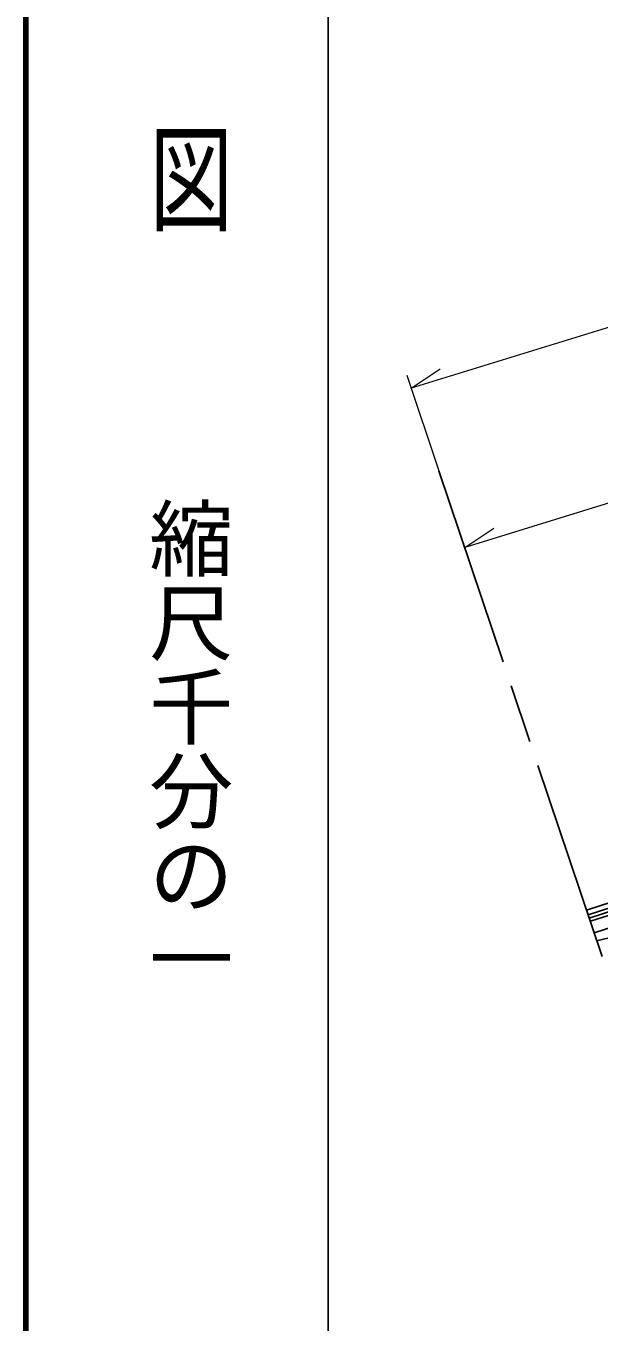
# Model space of a CAD drawing. Units: millimetres at full size, sheet at 1:1000; details may follow other scales. Extents: x 40000 to 680000, y 20000 to 380000.
# Drawn here: x 40000 to 74117, y 241870 to 319008 of the extents above; entities that cross this region are included whole.
import ezdxf
from ezdxf.enums import TextEntityAlignment as Align

# ---------------------------------------------------------------- set-up
doc = ezdxf.new("R2010")
doc.units = ezdxf.units.MM
doc.header["$LTSCALE"] = 1000
doc.linetypes.add('CHAIN', pattern=[18.5, 12, -1.5, 3.5, -1.5])
for name, color, linetype, lineweight in [('M-BGD', 7, 'Continuous', 25), ('M-BMK-OTRS', 5, 'CHAIN', 25), ('M-STR-HTXT', 7, 'Continuous', 13), ('M-TTL', 2, 'Continuous', 140), ('M-TTL-BAND', 7, 'Continuous', 25)]:
    doc.layers.add(name, color=color, linetype=linetype, lineweight=lineweight)
doc.styles.add('@ＭＳ ゴシック', font='')
doc.styles.get('@ＭＳ ゴシック').set_extended_font_data('@MS Gothic')

msp = doc.modelspace()

# ---------------------------------------------------------------- linework, layer by layer
at = {"layer": 'M-BGD'}
msp.add_line((73599, 265723), (84014, 269072), dxfattribs=at)
for points in [[(73829, 265041), (84345, 268422), (92113, 281232), (97568, 290268)], [(73376, 266387), (82245, 269264), (82897, 269486)], [(73472, 266103), (82340, 268980), (82994, 269202), (82897, 269486)], [(82994, 269202), (82998, 269030), (82397, 268789), (73535, 265914)], [(84345, 268422), (83937, 267046), (78024, 265550), (73993, 264553)]]:
    msp.add_lwpolyline(points, dxfattribs=at)
at = {"layer": 'M-BMK-OTRS'}
msp.add_line((64582, 292537), (77332, 254624), dxfattribs=at)
at = {"layer": 'M-STR-HTXT'}
for p, q in [((136908, 320277), (62931, 297445)), ((120862, 304860), (66120, 287964)), ((62931, 297445), (64665, 298608)), ((62669, 298224), (64582, 292537)), ((66120, 287964), (67854, 289127))]:
    msp.add_line(p, q, dxfattribs=at)
at = {"layer": 'M-TTL'}
msp.add_line((40000, 380000), (40000, 20000), dxfattribs=at)
at = {"layer": 'M-TTL-BAND'}
msp.add_line((58000, 370000), (58000, 20000), dxfattribs=at)

# ---------------------------------------------------------------- texts
at = {"layer": 'M-TTL-BAND', "style": '@ＭＳ ゴシック', "width": 1.4}
msp.add_text('平  面  図', height=3666, rotation=270, dxfattribs=at).set_placement((49777, 306475), align=Align.MIDDLE_RIGHT)
at = {"layer": 'M-TTL-BAND', "style": '@ＭＳ ゴシック'}
msp.add_text('縮尺千分の一', height=3666, rotation=270, dxfattribs=at).set_placement((49777, 261030), align=Align.MIDDLE_RIGHT)

doc.saveas('drawing.dxf')
